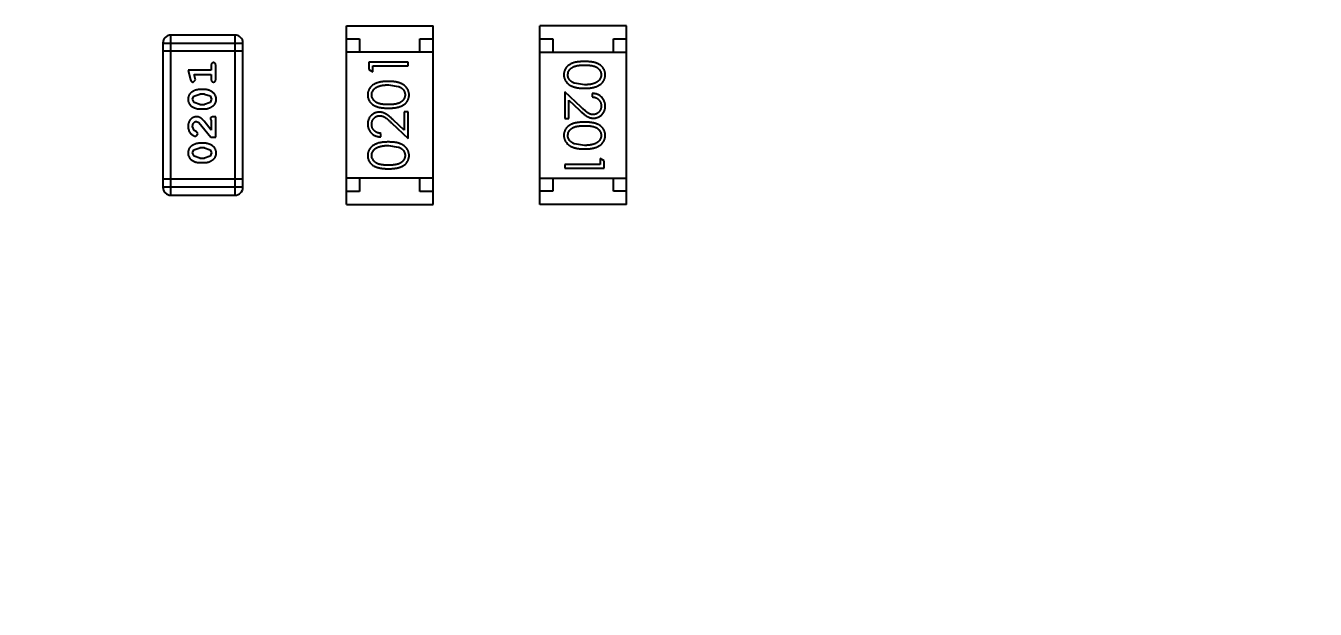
# Model space of a CAD drawing. Header units: millimetres. Extents: x -67 to 102, y -58 to 29.
# Drawn here: x 62.002 to 66.912, y -34.67 to -32.45 of the extents above; entities that cross this region are included whole.
import ezdxf

# ---------------------------------------------------------------- set-up
doc = ezdxf.new("R2010")
doc.units = ezdxf.units.MM
doc.header["$LTSCALE"] = 1.21
doc.header["$MEASUREMENT"] = 0
doc.header["$PDMODE"] = 3
doc.header["$PDSIZE"] = 0.3125
doc.layers.get('0').update_dxf_attribs({"linetype": 'CONTINUOUS'})
doc.layers.get('DEFPOINTS').update_dxf_attribs({"linetype": 'CONTINUOUS'})
doc.layers.add('Dim', color=3, linetype='CONTINUOUS', lineweight=25)
doc.styles.get("Standard").update_dxf_attribs({"font": 'txt', "width": 0.8})
doc.dimstyles.get("Standard").update_dxf_attribs({"dimtxt": 0.15625, "dimasz": 0.1875, "dimexe": 0.125, "dimexo": 0.0625, "dimgap": 0.09, "dimtad": 0, "dimtih": 1, "dimtoh": 1, "dimzin": 4, "dimdsep": 46, "dimtxsty": 'Standard', "dimblk": '_FILLED', "dimblk1": '_FILLED', "dimblk2": '_FILLED', "dimcen": 0.09, "dimazin": 1, "dimtp": 0.01, "dimtm": 0.01, "dimtfac": 1, "dimtofl": 0, "dimtmove": 0, "dimatfit": 3, "dimldrblk": '_FILLED', "dimfxl": 1, "dimtolj": 1, "dimtzin": 4, "dimarcsym": 0})

# ---------------------------------------------------------------- blocks, each defined once
blk = doc.blocks.new('_FILLED')
at = {"color": 0, "linetype": 'ByBlock'}
blk.add_solid([(0, 0), (-1, 0.1667), (-1, -0.1667)], dxfattribs=at)
blk = doc.blocks.new('*D46')
at = {"color": 0, "linetype": 'ByBlock', "lineweight": -2}
for p, q in [((46.8524, -34.0313), (46.8524, -55.0848)), ((77.3324, -34.0313), (77.3324, -55.0848)), ((46.8524, -54.9598), (58.9357, -54.9598)), ((77.3324, -54.9598), (65.2491, -54.9598))]:
    blk.add_line(p, q, dxfattribs=at)
at = {"layer": 'DEFPOINTS', "color": 0, "linetype": 'ByBlock'}
for p in [(46.8524, -33.9688), (77.3324, -33.9688)]:
    blk.add_point(p, dxfattribs=at)
at = {"color": 0, "linetype": 'ByBlock', "lineweight": -2, "xscale": 2, "yscale": 2, "zscale": 2, "rotation": 180}
blk.add_blockref('_FILLED', (46.8524, -54.9598), dxfattribs=at)
at = {"color": 0, "linetype": 'ByBlock', "lineweight": -2, "xscale": 2, "yscale": 2, "zscale": 2}
blk.add_blockref('_FILLED', (77.3324, -54.9598), dxfattribs=at)
at = {"color": 0, "linetype": 'ByBlock', "lineweight": -2, "insert": (62.0924, -54.9598), "char_height": 2, "attachment_point": 5}
blk.add_mtext('\\A1;30.48', dxfattribs=at)

msp = doc.modelspace()

# ---------------------------------------------------------------- linework, layer by layer
at = {"color": 7, "linetype": 'Continuous'}
for p, q in [((63.2235, -32.4499), (63.5535, -32.4499)), ((63.2235, -33.1299), (63.2235, -32.4499)), ((63.5535, -33.1299), (63.5535, -32.4499)), ((64.2899, -32.4497), (63.9599, -32.4497)), ((63.9599, -33.1297), (63.9599, -32.4497)), ((64.2899, -33.1297), (64.2899, -32.4497)), ((62.799, -32.485), (62.5551, -32.485)), ((62.5551, -33.0946), (62.5551, -32.485)), ((62.799, -32.485), (62.799, -33.0946)), ((63.2235, -32.4999), (63.2735, -32.4999)), ((63.2735, -32.4999), (63.2735, -32.5499)), ((63.5035, -32.4999), (63.5535, -32.4999)), ((63.5035, -32.5499), (63.5035, -32.4999)), ((63.9599, -32.4997), (64.0099, -32.4997)), ((64.0099, -32.4997), (64.0099, -32.5497)), ((64.2399, -32.4997), (64.2899, -32.4997)), ((64.2399, -32.5497), (64.2399, -32.4997)), ((62.5247, -32.5154), (62.8295, -32.5154)), ((62.5247, -32.5154), (62.5247, -33.0641)), ((62.8295, -32.5459), (62.5247, -32.5459)), ((62.8295, -33.0641), (62.8295, -32.5154)), ((63.5535, -32.5499), (63.2235, -32.5499)), ((63.9599, -32.5497), (64.2899, -32.5497)), ((62.7085, -32.601), (62.7085, -32.6183)), ((62.7258, -32.6529), (62.7258, -32.601)), ((63.4582, -32.5881), (63.3082, -32.5881)), ((63.3082, -32.5881), (63.3082, -32.6158)), ((63.3236, -32.6016), (63.4582, -32.6016)), ((63.3236, -32.6247), (63.3236, -32.6016)), ((63.4582, -32.6016), (63.4582, -32.5881)), ((62.7085, -32.6183), (62.6204, -32.6183)), ((62.6204, -32.6183), (62.6303, -32.6549)), ((62.6436, -32.6356), (62.7085, -32.6356)), ((62.6477, -32.6506), (62.6436, -32.6356)), ((62.6488, -32.656), (62.6477, -32.6506)), ((62.7085, -32.6356), (62.7085, -32.6529)), ((63.3082, -32.6158), (63.3236, -32.6247)), ((62.6395, -32.6639), (62.6488, -32.656)), ((62.6828, -32.6922), (62.665, -32.6922)), ((63.3832, -32.6747), (63.4209, -32.6803)), ((64.1302, -32.6742), (64.0925, -32.6686)), ((62.6377, -32.7293), (62.643, -32.7171)), ((62.6435, -32.7416), (62.6377, -32.7293)), ((62.643, -32.7171), (62.6653, -32.7095)), ((62.6653, -32.7489), (62.6435, -32.7416)), ((62.6825, -32.7095), (62.6653, -32.7095)), ((62.6653, -32.7489), (62.6825, -32.7489)), ((62.6825, -32.7095), (62.7043, -32.7168)), ((62.7048, -32.7412), (62.6825, -32.7489)), ((62.7043, -32.7168), (62.7101, -32.7291)), ((62.7101, -32.7291), (62.7048, -32.7412)), ((64.1173, -32.7593), (64.0552, -32.7012)), ((64.0552, -32.7012), (64.0552, -32.8031)), ((64.0706, -32.7333), (64.1106, -32.7708)), ((64.0706, -32.8031), (64.0706, -32.7333)), ((64.159, -32.7069), (64.159, -32.7204)), ((62.665, -32.7662), (62.6828, -32.7662)), ((62.7258, -32.7961), (62.718, -32.7961)), ((62.7258, -32.8731), (62.7258, -32.7961)), ((63.4582, -32.7766), (63.4428, -32.7766)), ((63.4428, -32.7766), (63.4428, -32.8464)), ((63.4582, -32.8785), (63.4582, -32.7766)), ((62.6431, -32.8477), (62.6377, -32.8329)), ((62.6523, -32.8134), (62.662, -32.8181)), ((62.662, -32.8181), (62.707, -32.8731)), ((62.7085, -32.8464), (62.6815, -32.8128)), ((62.7054, -32.8047), (62.7085, -32.8102)), ((62.7085, -32.8102), (62.7085, -32.8464)), ((63.3961, -32.8203), (63.4582, -32.8785)), ((63.4428, -32.8464), (63.4028, -32.8088)), ((64.0552, -32.8031), (64.0706, -32.8031)), ((62.6516, -32.8527), (62.6431, -32.8477)), ((62.6498, -32.87), (62.6582, -32.8612)), ((62.6582, -32.8612), (62.6516, -32.8527)), ((62.707, -32.8731), (62.7258, -32.8731)), ((63.3544, -32.8727), (63.3544, -32.8593)), ((62.6377, -32.9338), (62.643, -32.9216)), ((62.6435, -32.9461), (62.6377, -32.9338)), ((62.643, -32.9216), (62.6653, -32.914)), ((62.6828, -32.8967), (62.665, -32.8967)), ((62.6825, -32.914), (62.6653, -32.914)), ((62.6825, -32.914), (62.7043, -32.9213)), ((62.7048, -32.9457), (62.6825, -32.9534)), ((62.7043, -32.9213), (62.7101, -32.9336)), ((62.7101, -32.9336), (62.7048, -32.9457)), ((63.3832, -32.9054), (63.4209, -32.9111)), ((64.1302, -32.905), (64.0925, -32.8993)), ((62.6653, -32.9534), (62.6435, -32.9461)), ((62.665, -32.9707), (62.6828, -32.9707)), ((62.6653, -32.9534), (62.6825, -32.9534)), ((64.1898, -32.9781), (64.0552, -32.9781)), ((64.0552, -32.9781), (64.0552, -32.9915)), ((64.0552, -32.9915), (64.2052, -32.9915)), ((64.2052, -32.9638), (64.1898, -32.955)), ((64.1898, -32.955), (64.1898, -32.9781)), ((64.2052, -32.9915), (64.2052, -32.9638)), ((62.8295, -33.0336), (62.5247, -33.0336)), ((63.5535, -33.0299), (63.2235, -33.0299)), ((63.2735, -33.0299), (63.2735, -33.0799)), ((63.5035, -33.0799), (63.5035, -33.0299)), ((63.9599, -33.0297), (64.2899, -33.0297)), ((64.0099, -33.0297), (64.0099, -33.0797)), ((64.2399, -33.0797), (64.2399, -33.0297)), ((62.8295, -33.0641), (62.5247, -33.0641)), ((63.2735, -33.0799), (63.2235, -33.0799)), ((63.5535, -33.0799), (63.5035, -33.0799)), ((64.0099, -33.0797), (63.9599, -33.0797)), ((64.2899, -33.0797), (64.2399, -33.0797)), ((62.5551, -33.0946), (62.799, -33.0946)), ((63.2235, -33.1299), (63.5535, -33.1299)), ((64.2899, -33.1297), (63.9599, -33.1297))]:
    msp.add_line(p, q, dxfattribs=at)
for centre, start, end in [((62.5551, -32.5154), 90, 180), ((62.799, -32.5154), 0, 90), ((62.5551, -33.0641), 180, 270), ((62.799, -33.0641), 270, 0)]:
    msp.add_arc(centre, 0.0305, start, end, dxfattribs=at)
for points, knots in [([(62.7172, -32.59), (62.7166, -32.59), (62.7154, -32.5901), (62.7137, -32.5906), (62.7122, -32.5914), (62.7109, -32.5926), (62.7098, -32.5941), (62.7091, -32.5961), (62.7086, -32.5984), (62.7086, -32.6001), (62.7085, -32.601)], [0, 0, 0, 0, 0.11517, 0.223509, 0.328254, 0.438012, 0.553651, 0.682263, 0.830856, 1, 1, 1, 1]), ([(62.7258, -32.601), (62.7258, -32.6001), (62.7258, -32.5984), (62.7253, -32.5961), (62.7246, -32.5941), (62.7235, -32.5926), (62.7222, -32.5914), (62.7207, -32.5906), (62.719, -32.5901), (62.7178, -32.59), (62.7172, -32.59)], [0, 0, 0, 0, 0.169012, 0.317488, 0.445429, 0.560977, 0.67065, 0.776666, 0.88492, 1, 1, 1, 1]), ([(64.1301, -32.5858), (64.1278, -32.5858), (64.1231, -32.5858), (64.1163, -32.5861), (64.11, -32.5866), (64.104, -32.5873), (64.0985, -32.5882), (64.0934, -32.5893), (64.0886, -32.5906), (64.0843, -32.5921), (64.0803, -32.5938), (64.0766, -32.5957), (64.0731, -32.5977), (64.0699, -32.5999), (64.0669, -32.6022), (64.0642, -32.6047), (64.0618, -32.6073), (64.0596, -32.6101), (64.0577, -32.613), (64.056, -32.616), (64.0545, -32.6191), (64.0534, -32.6223), (64.0525, -32.6256), (64.0518, -32.629), (64.0514, -32.6324), (64.0514, -32.6347), (64.0513, -32.6359)], [0, 0, 0, 0, 0.068113, 0.132564, 0.193427, 0.250218, 0.303569, 0.353576, 0.400235, 0.443586, 0.484619, 0.524292, 0.56238, 0.599049, 0.63494, 0.669782, 0.704009, 0.737842, 0.771098, 0.803896, 0.836415, 0.868639, 0.900715, 0.933378, 0.966213, 1, 1, 1, 1]), ([(64.0667, -32.6364), (64.0668, -32.6347), (64.067, -32.6314), (64.0683, -32.6265), (64.0704, -32.6218), (64.0727, -32.618), (64.075, -32.6152), (64.077, -32.6131), (64.0791, -32.6112), (64.0814, -32.6095), (64.0839, -32.6078), (64.0866, -32.6064), (64.0895, -32.605), (64.0927, -32.6038), (64.0961, -32.6027), (64.0998, -32.6018), (64.104, -32.601), (64.1085, -32.6003), (64.1134, -32.5999), (64.1187, -32.5995), (64.1243, -32.5993), (64.1282, -32.5992), (64.1302, -32.5992)], [0, 0, 0, 0, 0.060034, 0.120278, 0.182348, 0.247919, 0.281641, 0.315701, 0.350322, 0.385703, 0.421819, 0.459196, 0.497866, 0.538301, 0.58121, 0.628183, 0.679403, 0.734699, 0.794074, 0.858416, 0.927049, 1, 1, 1, 1]), ([(64.209, -32.6359), (64.209, -32.6347), (64.209, -32.6324), (64.2086, -32.629), (64.2079, -32.6256), (64.207, -32.6223), (64.2058, -32.6191), (64.2044, -32.616), (64.2026, -32.6129), (64.2007, -32.61), (64.1985, -32.6072), (64.196, -32.6045), (64.1933, -32.602), (64.1903, -32.5997), (64.1871, -32.5976), (64.1837, -32.5955), (64.18, -32.5937), (64.176, -32.592), (64.1717, -32.5906), (64.167, -32.5893), (64.1619, -32.5882), (64.1564, -32.5873), (64.1504, -32.5866), (64.144, -32.5861), (64.1372, -32.5858), (64.1325, -32.5858), (64.1301, -32.5858)], [0, 0, 0, 0, 0.033742, 0.066533, 0.099153, 0.13154, 0.164087, 0.196563, 0.229707, 0.263315, 0.297504, 0.331686, 0.366482, 0.4021, 0.438958, 0.476748, 0.515985, 0.556589, 0.599519, 0.645765, 0.695487, 0.748721, 0.805687, 0.866754, 0.931405, 1, 1, 1, 1]), ([(64.1302, -32.5992), (64.1322, -32.5992), (64.1361, -32.5993), (64.1418, -32.5995), (64.1471, -32.5999), (64.152, -32.6004), (64.1565, -32.601), (64.1606, -32.6018), (64.1644, -32.6027), (64.1678, -32.6038), (64.1709, -32.6051), (64.1738, -32.6064), (64.1765, -32.6079), (64.179, -32.6095), (64.1814, -32.6113), (64.1835, -32.6132), (64.1854, -32.6152), (64.1877, -32.6181), (64.19, -32.6218), (64.1922, -32.6265), (64.1934, -32.6314), (64.1936, -32.6347), (64.1937, -32.6364)], [0, 0, 0, 0, 0.073302, 0.142286, 0.206253, 0.266017, 0.321612, 0.372532, 0.419497, 0.462398, 0.502825, 0.541489, 0.579034, 0.615143, 0.650298, 0.684912, 0.718701, 0.752189, 0.817245, 0.879117, 0.939613, 1, 1, 1, 1]), ([(64.0513, -32.6359), (64.0514, -32.6371), (64.0514, -32.6395), (64.0519, -32.643), (64.0525, -32.6464), (64.0534, -32.6498), (64.0547, -32.653), (64.0561, -32.6563), (64.0578, -32.6593), (64.0598, -32.6624), (64.0621, -32.6652), (64.0646, -32.668), (64.0674, -32.6706), (64.0704, -32.673), (64.0737, -32.6752), (64.0773, -32.6773), (64.0811, -32.6792), (64.0852, -32.681), (64.0896, -32.6826), (64.0943, -32.6839), (64.0994, -32.6851), (64.1048, -32.6861), (64.1107, -32.6868), (64.1168, -32.6873), (64.1234, -32.6876), (64.1278, -32.6877), (64.1301, -32.6877)], [0, 0, 0, 0, 0.033824, 0.067298, 0.10028, 0.133019, 0.165736, 0.198792, 0.232372, 0.266409, 0.301016, 0.336196, 0.371972, 0.408574, 0.446394, 0.485225, 0.525372, 0.567224, 0.611081, 0.65775, 0.70702, 0.759235, 0.814484, 0.873227, 0.934937, 1, 1, 1, 1]), ([(64.0925, -32.6686), (64.0914, -32.6682), (64.0894, -32.6674), (64.0865, -32.6661), (64.0837, -32.6646), (64.0812, -32.663), (64.0789, -32.6613), (64.0768, -32.6594), (64.0748, -32.6574), (64.0726, -32.6546), (64.0703, -32.6509), (64.0683, -32.6462), (64.0669, -32.6414), (64.0668, -32.638), (64.0667, -32.6364)], [0, 0, 0, 0, 0.075949, 0.148549, 0.218996, 0.286119, 0.351826, 0.416074, 0.478265, 0.540325, 0.660405, 0.774606, 0.887187, 1, 1, 1, 1]), ([(64.1301, -32.6877), (64.1324, -32.6877), (64.1369, -32.6876), (64.1435, -32.6873), (64.1497, -32.6868), (64.1555, -32.686), (64.161, -32.6851), (64.1661, -32.6839), (64.1709, -32.6825), (64.1753, -32.6809), (64.1794, -32.6791), (64.1832, -32.6772), (64.1868, -32.6751), (64.1901, -32.6728), (64.1931, -32.6704), (64.1959, -32.6679), (64.1984, -32.6651), (64.2007, -32.6623), (64.2027, -32.6593), (64.2044, -32.6562), (64.2058, -32.653), (64.207, -32.6498), (64.2079, -32.6464), (64.2086, -32.643), (64.209, -32.6395), (64.209, -32.6371), (64.209, -32.6359)], [0, 0, 0, 0, 0.065278, 0.127205, 0.186168, 0.241675, 0.294115, 0.343609, 0.390387, 0.434463, 0.476646, 0.517002, 0.555936, 0.593716, 0.630057, 0.665601, 0.700745, 0.734917, 0.768681, 0.802087, 0.834849, 0.867433, 0.900138, 0.932806, 0.966212, 1, 1, 1, 1]), ([(64.1937, -32.6364), (64.1936, -32.638), (64.1934, -32.6413), (64.1922, -32.6462), (64.19, -32.6508), (64.1877, -32.6546), (64.1854, -32.6574), (64.1834, -32.6595), (64.1812, -32.6614), (64.1787, -32.6632), (64.176, -32.6649), (64.173, -32.6665), (64.1698, -32.6679), (64.1664, -32.6692), (64.1627, -32.6704), (64.1588, -32.6715), (64.1547, -32.6723), (64.1503, -32.673), (64.1456, -32.6735), (64.1407, -32.674), (64.1355, -32.6742), (64.132, -32.6742), (64.1302, -32.6742)], [0, 0, 0, 0, 0.059689, 0.119507, 0.181075, 0.246162, 0.279894, 0.314468, 0.350403, 0.387474, 0.426147, 0.466624, 0.508745, 0.553328, 0.600058, 0.649177, 0.700552, 0.754894, 0.811825, 0.871514, 0.934319, 1, 1, 1, 1]), ([(62.665, -32.6922), (62.664, -32.6923), (62.6618, -32.6923), (62.6586, -32.6926), (62.6555, -32.6931), (62.6524, -32.6938), (62.6494, -32.6947), (62.6463, -32.6958), (62.6434, -32.6971), (62.6405, -32.6986), (62.6378, -32.7002), (62.6352, -32.7018), (62.6329, -32.7035), (62.6308, -32.7052), (62.6289, -32.7069), (62.6273, -32.7086), (62.6259, -32.7103), (62.6243, -32.7127), (62.6227, -32.7159), (62.6214, -32.72), (62.6206, -32.7246), (62.6205, -32.7277), (62.6204, -32.7294)], [0, 0, 0, 0, 0.049855, 0.099516, 0.148482, 0.19758, 0.246804, 0.296268, 0.346517, 0.397047, 0.446826, 0.49336, 0.537801, 0.579207, 0.617974, 0.654833, 0.689171, 0.722088, 0.786392, 0.853518, 0.924186, 1, 1, 1, 1]), ([(62.6303, -32.6549), (62.6306, -32.6557), (62.631, -32.6573), (62.6319, -32.6594), (62.6328, -32.661), (62.6338, -32.6622), (62.635, -32.663), (62.6363, -32.6635), (62.6379, -32.6639), (62.6389, -32.6639), (62.6395, -32.6639)], [0, 0, 0, 0, 0.187321, 0.344927, 0.475328, 0.579604, 0.674244, 0.773631, 0.882025, 1, 1, 1, 1]), ([(62.7274, -32.7291), (62.7274, -32.7277), (62.7273, -32.7249), (62.7266, -32.7208), (62.7255, -32.7169), (62.7239, -32.7134), (62.7218, -32.71), (62.7193, -32.707), (62.7164, -32.7042), (62.713, -32.7017), (62.7094, -32.6995), (62.7057, -32.6976), (62.702, -32.6959), (62.6982, -32.6946), (62.6944, -32.6935), (62.6906, -32.6928), (62.6867, -32.6923), (62.6841, -32.6923), (62.6828, -32.6922)], [0, 0, 0, 0, 0.067217, 0.131051, 0.19272, 0.252824, 0.312745, 0.373449, 0.436041, 0.501494, 0.567761, 0.632087, 0.695096, 0.757109, 0.817993, 0.878657, 0.939311, 1, 1, 1, 1]), ([(62.7085, -32.6529), (62.7086, -32.6538), (62.7086, -32.6555), (62.7091, -32.6578), (62.7098, -32.6598), (62.7109, -32.6613), (62.7122, -32.6625), (62.7137, -32.6633), (62.7154, -32.6638), (62.7166, -32.6639), (62.7172, -32.6639)], [0, 0, 0, 0, 0.169102, 0.317658, 0.446239, 0.563118, 0.671828, 0.776546, 0.884858, 1, 1, 1, 1]), ([(62.7172, -32.6639), (62.7178, -32.6639), (62.719, -32.6638), (62.7207, -32.6633), (62.7222, -32.6625), (62.7235, -32.6613), (62.7246, -32.6598), (62.7253, -32.6578), (62.7258, -32.6555), (62.7258, -32.6538), (62.7258, -32.6529)], [0, 0, 0, 0, 0.115051, 0.223278, 0.329269, 0.437893, 0.554681, 0.682591, 0.83103, 1, 1, 1, 1]), ([(63.3833, -32.6612), (63.381, -32.6612), (63.3765, -32.6613), (63.3699, -32.6616), (63.3637, -32.6621), (63.3579, -32.6628), (63.3524, -32.6638), (63.3473, -32.665), (63.3425, -32.6664), (63.3381, -32.668), (63.334, -32.6698), (63.3302, -32.6717), (63.3266, -32.6738), (63.3233, -32.676), (63.3203, -32.6785), (63.3175, -32.681), (63.315, -32.6838), (63.3128, -32.6866), (63.3108, -32.6896), (63.3091, -32.6927), (63.3076, -32.6959), (63.3064, -32.6991), (63.3055, -32.7025), (63.3048, -32.7059), (63.3044, -32.7094), (63.3044, -32.7118), (63.3044, -32.713)], [0, 0, 0, 0, 0.065278, 0.127205, 0.186168, 0.241675, 0.294115, 0.343609, 0.390387, 0.434463, 0.476646, 0.517002, 0.555936, 0.593716, 0.630057, 0.665601, 0.700745, 0.734917, 0.768681, 0.802087, 0.834849, 0.867433, 0.900138, 0.932806, 0.966212, 1, 1, 1, 1]), ([(63.3198, -32.7125), (63.3198, -32.7109), (63.32, -32.7076), (63.3212, -32.7027), (63.3234, -32.6981), (63.3257, -32.6943), (63.328, -32.6915), (63.33, -32.6894), (63.3322, -32.6875), (63.3347, -32.6857), (63.3374, -32.684), (63.3404, -32.6824), (63.3436, -32.681), (63.347, -32.6796), (63.3507, -32.6785), (63.3546, -32.6774), (63.3587, -32.6766), (63.3631, -32.6759), (63.3678, -32.6754), (63.3727, -32.6749), (63.3779, -32.6747), (63.3814, -32.6747), (63.3832, -32.6747)], [0, 0, 0, 0, 0.059689, 0.119507, 0.181075, 0.246162, 0.279894, 0.314468, 0.350403, 0.387474, 0.426147, 0.466624, 0.508745, 0.553328, 0.600058, 0.649177, 0.700552, 0.754894, 0.811825, 0.871514, 0.934319, 1, 1, 1, 1]), ([(63.4621, -32.713), (63.462, -32.7118), (63.462, -32.7094), (63.4616, -32.7059), (63.4609, -32.7024), (63.46, -32.6991), (63.4588, -32.6958), (63.4573, -32.6926), (63.4556, -32.6896), (63.4536, -32.6865), (63.4513, -32.6836), (63.4488, -32.6809), (63.446, -32.6783), (63.443, -32.6759), (63.4397, -32.6737), (63.4361, -32.6716), (63.4323, -32.6697), (63.4282, -32.6679), (63.4239, -32.6663), (63.4191, -32.6649), (63.414, -32.6638), (63.4086, -32.6628), (63.4027, -32.6621), (63.3966, -32.6616), (63.39, -32.6613), (63.3856, -32.6612), (63.3833, -32.6612)], [0, 0, 0, 0, 0.033824, 0.067298, 0.10028, 0.133019, 0.165736, 0.198792, 0.232372, 0.266409, 0.301016, 0.336196, 0.371972, 0.408574, 0.446394, 0.485225, 0.525372, 0.567224, 0.611081, 0.65775, 0.70702, 0.759235, 0.814484, 0.873227, 0.934937, 1, 1, 1, 1]), ([(63.4209, -32.6803), (63.422, -32.6807), (63.424, -32.6815), (63.4269, -32.6828), (63.4297, -32.6843), (63.4322, -32.6859), (63.4345, -32.6876), (63.4366, -32.6895), (63.4386, -32.6915), (63.4408, -32.6943), (63.4432, -32.698), (63.4451, -32.7027), (63.4465, -32.7075), (63.4466, -32.7109), (63.4467, -32.7125)], [0, 0, 0, 0, 0.075949, 0.148549, 0.218996, 0.286119, 0.351826, 0.416074, 0.478265, 0.540325, 0.660405, 0.774606, 0.887187, 1, 1, 1, 1]), ([(62.6204, -32.7294), (62.6205, -32.7308), (62.6205, -32.7336), (62.6213, -32.7377), (62.6224, -32.7415), (62.624, -32.7451), (62.626, -32.7484), (62.6285, -32.7515), (62.6315, -32.7543), (62.6349, -32.7567), (62.6385, -32.7589), (62.6422, -32.7608), (62.6459, -32.7625), (62.6496, -32.7638), (62.6534, -32.7649), (62.6573, -32.7656), (62.6611, -32.7661), (62.6637, -32.7661), (62.665, -32.7662)], [0, 0, 0, 0, 0.06692, 0.130834, 0.19258, 0.252759, 0.312631, 0.373411, 0.436359, 0.501894, 0.568244, 0.632472, 0.69556, 0.757163, 0.818592, 0.878885, 0.939235, 1, 1, 1, 1]), ([(62.6828, -32.7662), (62.6839, -32.7662), (62.686, -32.7661), (62.6892, -32.7658), (62.6923, -32.7653), (62.6954, -32.7646), (62.6984, -32.7638), (62.7014, -32.7626), (62.7044, -32.7614), (62.7073, -32.7599), (62.71, -32.7583), (62.7126, -32.7567), (62.7149, -32.755), (62.717, -32.7534), (62.7188, -32.7517), (62.7205, -32.75), (62.7219, -32.7483), (62.7235, -32.7459), (62.7251, -32.7427), (62.7264, -32.7385), (62.7273, -32.734), (62.7274, -32.7308), (62.7274, -32.7291)], [0, 0, 0, 0, 0.049886, 0.09882, 0.148132, 0.19689, 0.246038, 0.295176, 0.345305, 0.395692, 0.445312, 0.491875, 0.535813, 0.577009, 0.616081, 0.652689, 0.687585, 0.720206, 0.785062, 0.85223, 0.923759, 1, 1, 1, 1]), ([(63.3044, -32.713), (63.3044, -32.7141), (63.3044, -32.7165), (63.3048, -32.7199), (63.3055, -32.7233), (63.3064, -32.7266), (63.3076, -32.7298), (63.3091, -32.7329), (63.3108, -32.736), (63.3127, -32.7389), (63.3149, -32.7417), (63.3174, -32.7444), (63.3201, -32.7468), (63.3231, -32.7492), (63.3263, -32.7513), (63.3297, -32.7534), (63.3334, -32.7552), (63.3374, -32.7568), (63.3417, -32.7583), (63.3464, -32.7596), (63.3515, -32.7607), (63.357, -32.7616), (63.363, -32.7623), (63.3694, -32.7628), (63.3762, -32.7631), (63.3809, -32.7631), (63.3833, -32.7631)], [0, 0, 0, 0, 0.033742, 0.066533, 0.099153, 0.13154, 0.164087, 0.196563, 0.229707, 0.263315, 0.297504, 0.331686, 0.366482, 0.4021, 0.438958, 0.476748, 0.515985, 0.556589, 0.599519, 0.645765, 0.695487, 0.748721, 0.805687, 0.866754, 0.931405, 1, 1, 1, 1]), ([(63.3832, -32.7497), (63.3812, -32.7496), (63.3773, -32.7496), (63.3716, -32.7494), (63.3663, -32.749), (63.3614, -32.7485), (63.3569, -32.7479), (63.3528, -32.7471), (63.349, -32.7462), (63.3456, -32.7451), (63.3425, -32.7438), (63.3396, -32.7425), (63.3369, -32.741), (63.3344, -32.7394), (63.3321, -32.7376), (63.3299, -32.7357), (63.328, -32.7337), (63.3257, -32.7308), (63.3234, -32.7271), (63.3212, -32.7224), (63.32, -32.7175), (63.3198, -32.7142), (63.3198, -32.7125)], [0, 0, 0, 0, 0.073302, 0.142286, 0.206253, 0.266017, 0.321612, 0.372532, 0.419497, 0.462398, 0.502825, 0.541489, 0.579034, 0.615143, 0.650298, 0.684912, 0.718701, 0.752189, 0.817245, 0.879117, 0.939613, 1, 1, 1, 1]), ([(63.4467, -32.7125), (63.4466, -32.7142), (63.4464, -32.7175), (63.4451, -32.7223), (63.4431, -32.7271), (63.4407, -32.7308), (63.4384, -32.7337), (63.4364, -32.7358), (63.4343, -32.7376), (63.432, -32.7394), (63.4295, -32.7411), (63.4268, -32.7425), (63.4239, -32.7439), (63.4208, -32.7451), (63.4173, -32.7462), (63.4136, -32.7471), (63.4094, -32.7479), (63.4049, -32.7486), (63.4, -32.749), (63.3948, -32.7494), (63.3891, -32.7496), (63.3852, -32.7496), (63.3832, -32.7497)], [0, 0, 0, 0, 0.060034, 0.120278, 0.182348, 0.247919, 0.281641, 0.315701, 0.350322, 0.385703, 0.421819, 0.459196, 0.497866, 0.538301, 0.58121, 0.628183, 0.679403, 0.734699, 0.794074, 0.858416, 0.927049, 1, 1, 1, 1]), ([(63.3833, -32.7631), (63.3857, -32.7631), (63.3903, -32.7631), (63.3971, -32.7628), (63.4034, -32.7623), (63.4094, -32.7615), (63.4149, -32.7606), (63.42, -32.7596), (63.4248, -32.7583), (63.4291, -32.7568), (63.4331, -32.7551), (63.4368, -32.7532), (63.4403, -32.7512), (63.4435, -32.749), (63.4465, -32.7467), (63.4492, -32.7442), (63.4516, -32.7416), (63.4538, -32.7388), (63.4557, -32.7359), (63.4574, -32.7329), (63.4589, -32.7298), (63.46, -32.7266), (63.4609, -32.7233), (63.4616, -32.7199), (63.462, -32.7165), (63.462, -32.7141), (63.4621, -32.713)], [0, 0, 0, 0, 0.068113, 0.132564, 0.193427, 0.250218, 0.303569, 0.353576, 0.400235, 0.443586, 0.484619, 0.524292, 0.56238, 0.599049, 0.63494, 0.669782, 0.704009, 0.737842, 0.771098, 0.803896, 0.836415, 0.868639, 0.900715, 0.933378, 0.966213, 1, 1, 1, 1]), ([(64.209, -32.7558), (64.209, -32.7542), (64.2089, -32.7509), (64.2083, -32.746), (64.2071, -32.7414), (64.2056, -32.737), (64.2036, -32.7328), (64.2012, -32.7288), (64.1983, -32.7249), (64.195, -32.7214), (64.1914, -32.7181), (64.1875, -32.7152), (64.1834, -32.7128), (64.179, -32.7108), (64.1743, -32.7092), (64.1694, -32.708), (64.1643, -32.7072), (64.1608, -32.707), (64.159, -32.7069)], [0, 0, 0, 0, 0.06445, 0.126725, 0.187421, 0.247417, 0.306749, 0.366595, 0.427749, 0.490235, 0.553031, 0.614805, 0.676505, 0.738096, 0.801021, 0.864897, 0.931209, 1, 1, 1, 1]), ([(64.159, -32.7204), (64.1604, -32.7205), (64.163, -32.7208), (64.1668, -32.7215), (64.1703, -32.7225), (64.1736, -32.7237), (64.1767, -32.7252), (64.1796, -32.7269), (64.1822, -32.7289), (64.1846, -32.7312), (64.1867, -32.7337), (64.1886, -32.7363), (64.1902, -32.7391), (64.1914, -32.742), (64.1924, -32.7451), (64.1931, -32.7483), (64.1936, -32.7517), (64.1936, -32.754), (64.1937, -32.7552)], [0, 0, 0, 0, 0.073648, 0.143686, 0.210962, 0.275557, 0.338064, 0.399311, 0.4594, 0.51934, 0.579024, 0.637809, 0.695959, 0.754122, 0.813113, 0.873453, 0.935561, 1, 1, 1, 1]), ([(62.6532, -32.7961), (62.6521, -32.7961), (62.6499, -32.7962), (62.6466, -32.7966), (62.6435, -32.7975), (62.6406, -32.7986), (62.6377, -32.8001), (62.635, -32.8018), (62.6324, -32.8039), (62.63, -32.8063), (62.6277, -32.809), (62.6258, -32.8118), (62.6241, -32.8149), (62.6227, -32.8181), (62.6217, -32.8215), (62.621, -32.8251), (62.6205, -32.8288), (62.6205, -32.8314), (62.6204, -32.8327)], [0, 0, 0, 0, 0.060981, 0.120256, 0.178148, 0.236115, 0.293993, 0.352864, 0.413358, 0.476056, 0.539296, 0.602396, 0.665116, 0.728325, 0.792919, 0.859317, 0.928302, 1, 1, 1, 1]), ([(62.6815, -32.8128), (62.6807, -32.8119), (62.6792, -32.8103), (62.677, -32.8079), (62.6749, -32.8058), (62.6729, -32.8039), (62.671, -32.8023), (62.6693, -32.8009), (62.6676, -32.7998), (62.6656, -32.7987), (62.663, -32.7976), (62.6599, -32.7967), (62.6566, -32.7962), (62.6543, -32.7961), (62.6532, -32.7961)], [0, 0, 0, 0, 0.103002, 0.197728, 0.285279, 0.365235, 0.437224, 0.502446, 0.560545, 0.611446, 0.707576, 0.80349, 0.900532, 1, 1, 1, 1]), ([(62.718, -32.7961), (62.7169, -32.7961), (62.7149, -32.7961), (62.7122, -32.7966), (62.71, -32.7972), (62.7082, -32.7983), (62.7069, -32.7996), (62.706, -32.8011), (62.7055, -32.8029), (62.7054, -32.8041), (62.7054, -32.8047)], [0, 0, 0, 0, 0.1844, 0.34094, 0.473574, 0.586824, 0.690029, 0.789175, 0.890445, 1, 1, 1, 1]), ([(63.349, -32.7785), (63.3475, -32.7785), (63.3446, -32.7786), (63.3402, -32.7792), (63.3361, -32.7802), (63.3321, -32.7815), (63.3282, -32.7834), (63.3245, -32.7855), (63.321, -32.7881), (63.3176, -32.791), (63.3145, -32.7942), (63.3118, -32.7977), (63.3095, -32.8015), (63.3076, -32.8055), (63.3061, -32.8097), (63.3051, -32.8142), (63.3045, -32.8189), (63.3044, -32.8222), (63.3044, -32.8238)], [0, 0, 0, 0, 0.06271, 0.123347, 0.183401, 0.242828, 0.302097, 0.36242, 0.423725, 0.487032, 0.550491, 0.612709, 0.674265, 0.73617, 0.799211, 0.863483, 0.930525, 1, 1, 1, 1]), ([(63.3198, -32.8245), (63.3198, -32.8234), (63.3198, -32.8212), (63.3203, -32.8179), (63.321, -32.8148), (63.322, -32.8119), (63.3232, -32.809), (63.3248, -32.8063), (63.3266, -32.8038), (63.3287, -32.8014), (63.331, -32.7992), (63.3334, -32.7973), (63.3359, -32.7956), (63.3386, -32.7943), (63.3413, -32.7932), (63.3442, -32.7925), (63.3471, -32.792), (63.3491, -32.792), (63.3502, -32.792)], [0, 0, 0, 0, 0.068027, 0.133505, 0.19695, 0.26027, 0.322741, 0.384982, 0.448465, 0.513424, 0.578224, 0.640011, 0.700094, 0.760067, 0.819012, 0.877878, 0.938035, 1, 1, 1, 1]), ([(63.4028, -32.8088), (63.4012, -32.8074), (63.3983, -32.8046), (63.3939, -32.8007), (63.3898, -32.7971), (63.3859, -32.7939), (63.3823, -32.7911), (63.3789, -32.7886), (63.3757, -32.7865), (63.3719, -32.7842), (63.3672, -32.7819), (63.3613, -32.7799), (63.3552, -32.7787), (63.351, -32.7786), (63.349, -32.7785)], [0, 0, 0, 0, 0.09953, 0.192079, 0.277712, 0.357454, 0.429648, 0.495771, 0.555538, 0.608657, 0.707578, 0.804328, 0.901298, 1, 1, 1, 1]), ([(63.3502, -32.792), (63.3518, -32.792), (63.355, -32.7921), (63.3598, -32.7932), (63.3645, -32.7949), (63.3683, -32.7969), (63.3714, -32.7989), (63.3741, -32.8008), (63.377, -32.8031), (63.3803, -32.8058), (63.3838, -32.8089), (63.3877, -32.8123), (63.3918, -32.8162), (63.3947, -32.8189), (63.3961, -32.8203)], [0, 0, 0, 0, 0.088014, 0.174976, 0.2638, 0.355443, 0.406413, 0.465519, 0.533076, 0.609353, 0.693899, 0.787171, 0.889197, 1, 1, 1, 1]), ([(64.1106, -32.7708), (64.1122, -32.7722), (64.1151, -32.775), (64.1195, -32.779), (64.1236, -32.7825), (64.1275, -32.7857), (64.1311, -32.7886), (64.1345, -32.791), (64.1377, -32.7931), (64.1415, -32.7955), (64.1462, -32.7978), (64.1521, -32.7997), (64.1582, -32.8009), (64.1624, -32.8011), (64.1645, -32.8012)], [0, 0, 0, 0, 0.09953, 0.192079, 0.277712, 0.357454, 0.429648, 0.495771, 0.555538, 0.608657, 0.707578, 0.804328, 0.901298, 1, 1, 1, 1]), ([(64.1632, -32.7877), (64.1616, -32.7876), (64.1584, -32.7875), (64.1536, -32.7865), (64.1489, -32.7848), (64.1451, -32.7828), (64.142, -32.7807), (64.1393, -32.7789), (64.1364, -32.7765), (64.1331, -32.7739), (64.1296, -32.7708), (64.1257, -32.7673), (64.1216, -32.7635), (64.1188, -32.7607), (64.1173, -32.7593)], [0, 0, 0, 0, 0.088014, 0.174976, 0.2638, 0.355443, 0.406413, 0.465519, 0.533076, 0.609353, 0.693899, 0.787171, 0.889197, 1, 1, 1, 1]), ([(64.1937, -32.7552), (64.1936, -32.7563), (64.1936, -32.7585), (64.1931, -32.7617), (64.1924, -32.7648), (64.1915, -32.7678), (64.1902, -32.7706), (64.1886, -32.7733), (64.1868, -32.7759), (64.1847, -32.7783), (64.1824, -32.7805), (64.18, -32.7824), (64.1775, -32.784), (64.1749, -32.7854), (64.1721, -32.7864), (64.1692, -32.7871), (64.1663, -32.7876), (64.1643, -32.7877), (64.1632, -32.7877)], [0, 0, 0, 0, 0.068027, 0.133505, 0.19695, 0.26027, 0.322741, 0.384982, 0.448465, 0.513424, 0.578224, 0.640011, 0.700094, 0.760067, 0.819012, 0.877878, 0.938035, 1, 1, 1, 1]), ([(64.1645, -32.8012), (64.1659, -32.8011), (64.1689, -32.801), (64.1732, -32.8005), (64.1773, -32.7994), (64.1813, -32.7981), (64.1852, -32.7963), (64.1889, -32.7941), (64.1925, -32.7916), (64.1958, -32.7887), (64.1989, -32.7855), (64.2016, -32.7819), (64.2039, -32.7782), (64.2058, -32.7742), (64.2073, -32.7699), (64.2083, -32.7654), (64.2089, -32.7607), (64.209, -32.7575), (64.209, -32.7558)], [0, 0, 0, 0, 0.06271, 0.123347, 0.183401, 0.242828, 0.302097, 0.36242, 0.423725, 0.487032, 0.550491, 0.612709, 0.674265, 0.73617, 0.799211, 0.863483, 0.930525, 1, 1, 1, 1]), ([(62.6204, -32.8327), (62.6205, -32.8344), (62.6206, -32.8378), (62.6215, -32.8427), (62.6229, -32.8475), (62.6249, -32.852), (62.6273, -32.8561), (62.6302, -32.8598), (62.6334, -32.8629), (62.637, -32.8654), (62.6406, -32.8674), (62.6439, -32.8689), (62.6469, -32.8698), (62.6489, -32.8699), (62.6498, -32.87)], [0, 0, 0, 0, 0.098286, 0.193983, 0.289056, 0.384352, 0.477435, 0.566197, 0.652355, 0.737986, 0.818188, 0.887401, 0.94802, 1, 1, 1, 1]), ([(62.6377, -32.8329), (62.6378, -32.8315), (62.6379, -32.8288), (62.6387, -32.8249), (62.6401, -32.8216), (62.642, -32.8187), (62.6443, -32.8164), (62.6468, -32.8146), (62.6495, -32.8136), (62.6513, -32.8134), (62.6523, -32.8134)], [0, 0, 0, 0, 0.156344, 0.299348, 0.4327, 0.561, 0.682299, 0.791883, 0.89611, 1, 1, 1, 1]), ([(63.3044, -32.8238), (63.3044, -32.8255), (63.3045, -32.8288), (63.3052, -32.8336), (63.3063, -32.8382), (63.3078, -32.8427), (63.3098, -32.8469), (63.3122, -32.8509), (63.3151, -32.8547), (63.3184, -32.8583), (63.322, -32.8615), (63.3259, -32.8644), (63.33, -32.8668), (63.3344, -32.8689), (63.3391, -32.8705), (63.344, -32.8717), (63.3491, -32.8725), (63.3526, -32.8726), (63.3544, -32.8727)], [0, 0, 0, 0, 0.06445, 0.126725, 0.187421, 0.247417, 0.306749, 0.366595, 0.427749, 0.490235, 0.553031, 0.614805, 0.676505, 0.738096, 0.801021, 0.864897, 0.931209, 1, 1, 1, 1]), ([(63.3544, -32.8593), (63.353, -32.8591), (63.3504, -32.8589), (63.3467, -32.8581), (63.3431, -32.8572), (63.3398, -32.856), (63.3367, -32.8545), (63.3338, -32.8527), (63.3312, -32.8507), (63.3288, -32.8485), (63.3267, -32.846), (63.3248, -32.8434), (63.3232, -32.8406), (63.322, -32.8377), (63.321, -32.8346), (63.3203, -32.8314), (63.3198, -32.828), (63.3198, -32.8257), (63.3198, -32.8245)], [0, 0, 0, 0, 0.073648, 0.143686, 0.210962, 0.275557, 0.338064, 0.399311, 0.4594, 0.51934, 0.579024, 0.637809, 0.695959, 0.754122, 0.813113, 0.873453, 0.935561, 1, 1, 1, 1]), ([(64.1301, -32.8165), (64.1278, -32.8166), (64.1231, -32.8166), (64.1163, -32.8169), (64.11, -32.8174), (64.104, -32.8181), (64.0985, -32.819), (64.0934, -32.8201), (64.0886, -32.8214), (64.0843, -32.8229), (64.0803, -32.8246), (64.0766, -32.8265), (64.0731, -32.8285), (64.0699, -32.8307), (64.0669, -32.8329), (64.0642, -32.8354), (64.0618, -32.8381), (64.0596, -32.8409), (64.0577, -32.8438), (64.056, -32.8468), (64.0545, -32.8499), (64.0534, -32.8531), (64.0525, -32.8564), (64.0518, -32.8597), (64.0514, -32.8632), (64.0514, -32.8655), (64.0513, -32.8667)], [0, 0, 0, 0, 0.068113, 0.132564, 0.193427, 0.250218, 0.303569, 0.353576, 0.400235, 0.443586, 0.484619, 0.524292, 0.56238, 0.599049, 0.63494, 0.669782, 0.704009, 0.737842, 0.771098, 0.803896, 0.836415, 0.868639, 0.900715, 0.933378, 0.966213, 1, 1, 1, 1]), ([(64.0667, -32.8671), (64.0668, -32.8655), (64.067, -32.8622), (64.0683, -32.8573), (64.0704, -32.8526), (64.0727, -32.8488), (64.075, -32.846), (64.077, -32.8439), (64.0791, -32.842), (64.0814, -32.8402), (64.0839, -32.8386), (64.0866, -32.8371), (64.0895, -32.8358), (64.0927, -32.8345), (64.0961, -32.8335), (64.0998, -32.8325), (64.104, -32.8318), (64.1085, -32.8311), (64.1134, -32.8306), (64.1187, -32.8303), (64.1243, -32.83), (64.1282, -32.83), (64.1302, -32.83)], [0, 0, 0, 0, 0.060034, 0.120278, 0.182348, 0.247919, 0.281641, 0.315701, 0.350322, 0.385703, 0.421819, 0.459196, 0.497866, 0.538301, 0.58121, 0.628183, 0.679403, 0.734699, 0.794074, 0.858416, 0.927049, 1, 1, 1, 1]), ([(64.209, -32.8667), (64.209, -32.8655), (64.209, -32.8632), (64.2086, -32.8597), (64.2079, -32.8564), (64.207, -32.8531), (64.2058, -32.8498), (64.2044, -32.8467), (64.2026, -32.8437), (64.2007, -32.8407), (64.1985, -32.8379), (64.196, -32.8353), (64.1933, -32.8328), (64.1903, -32.8305), (64.1871, -32.8283), (64.1837, -32.8263), (64.18, -32.8245), (64.176, -32.8228), (64.1717, -32.8213), (64.167, -32.8201), (64.1619, -32.8189), (64.1564, -32.8181), (64.1504, -32.8174), (64.144, -32.8169), (64.1372, -32.8166), (64.1325, -32.8166), (64.1301, -32.8165)], [0, 0, 0, 0, 0.033742, 0.066533, 0.099153, 0.13154, 0.164087, 0.196563, 0.229707, 0.263315, 0.297504, 0.331686, 0.366482, 0.4021, 0.438958, 0.476748, 0.515985, 0.556589, 0.599519, 0.645765, 0.695487, 0.748721, 0.805687, 0.866754, 0.931405, 1, 1, 1, 1]), ([(64.1302, -32.83), (64.1322, -32.83), (64.1361, -32.83), (64.1418, -32.8303), (64.1471, -32.8306), (64.152, -32.8311), (64.1565, -32.8317), (64.1606, -32.8326), (64.1644, -32.8335), (64.1678, -32.8346), (64.1709, -32.8358), (64.1738, -32.8372), (64.1765, -32.8387), (64.179, -32.8403), (64.1814, -32.842), (64.1835, -32.8439), (64.1854, -32.846), (64.1877, -32.8488), (64.19, -32.8526), (64.1922, -32.8573), (64.1934, -32.8622), (64.1936, -32.8655), (64.1937, -32.8671)], [0, 0, 0, 0, 0.073302, 0.142286, 0.206253, 0.266017, 0.321612, 0.372532, 0.419497, 0.462398, 0.502825, 0.541489, 0.579034, 0.615143, 0.650298, 0.684912, 0.718701, 0.752189, 0.817245, 0.879117, 0.939613, 1, 1, 1, 1]), ([(63.3833, -32.892), (63.381, -32.892), (63.3765, -32.892), (63.3699, -32.8923), (63.3637, -32.8929), (63.3579, -32.8936), (63.3524, -32.8946), (63.3473, -32.8957), (63.3425, -32.8971), (63.3381, -32.8987), (63.334, -32.9006), (63.3302, -32.9025), (63.3266, -32.9046), (63.3233, -32.9068), (63.3203, -32.9092), (63.3175, -32.9118), (63.315, -32.9145), (63.3128, -32.9174), (63.3108, -32.9204), (63.3091, -32.9235), (63.3076, -32.9266), (63.3064, -32.9299), (63.3055, -32.9332), (63.3048, -32.9367), (63.3044, -32.9402), (63.3044, -32.9425), (63.3044, -32.9437)], [0, 0, 0, 0, 0.065278, 0.127205, 0.186168, 0.241675, 0.294115, 0.343609, 0.390387, 0.434463, 0.476646, 0.517002, 0.555936, 0.593716, 0.630057, 0.665601, 0.700745, 0.734917, 0.768681, 0.802087, 0.834849, 0.867433, 0.900138, 0.932806, 0.966212, 1, 1, 1, 1]), ([(63.4621, -32.9437), (63.462, -32.9425), (63.462, -32.9402), (63.4616, -32.9367), (63.4609, -32.9332), (63.46, -32.9299), (63.4588, -32.9266), (63.4573, -32.9234), (63.4556, -32.9203), (63.4536, -32.9173), (63.4513, -32.9144), (63.4488, -32.9117), (63.446, -32.9091), (63.443, -32.9067), (63.4397, -32.9044), (63.4361, -32.9024), (63.4323, -32.9004), (63.4282, -32.8987), (63.4239, -32.897), (63.4191, -32.8957), (63.414, -32.8945), (63.4086, -32.8936), (63.4027, -32.8929), (63.3966, -32.8923), (63.39, -32.892), (63.3856, -32.892), (63.3833, -32.892)], [0, 0, 0, 0, 0.033824, 0.067298, 0.10028, 0.133019, 0.165736, 0.198792, 0.232372, 0.266409, 0.301016, 0.336196, 0.371972, 0.408574, 0.446394, 0.485225, 0.525372, 0.567224, 0.611081, 0.65775, 0.70702, 0.759235, 0.814484, 0.873227, 0.934937, 1, 1, 1, 1]), ([(64.0513, -32.8667), (64.0514, -32.8679), (64.0514, -32.8703), (64.0519, -32.8738), (64.0525, -32.8772), (64.0534, -32.8806), (64.0547, -32.8838), (64.0561, -32.887), (64.0578, -32.8901), (64.0598, -32.8931), (64.0621, -32.896), (64.0646, -32.8987), (64.0674, -32.9013), (64.0704, -32.9037), (64.0737, -32.906), (64.0773, -32.9081), (64.0811, -32.91), (64.0852, -32.9118), (64.0896, -32.9134), (64.0943, -32.9147), (64.0994, -32.9159), (64.1048, -32.9169), (64.1107, -32.9175), (64.1168, -32.9181), (64.1234, -32.9184), (64.1278, -32.9184), (64.1301, -32.9185)], [0, 0, 0, 0, 0.033824, 0.067298, 0.10028, 0.133019, 0.165736, 0.198792, 0.232372, 0.266409, 0.301016, 0.336196, 0.371972, 0.408574, 0.446394, 0.485225, 0.525372, 0.567224, 0.611081, 0.65775, 0.70702, 0.759235, 0.814484, 0.873227, 0.934937, 1, 1, 1, 1]), ([(64.0925, -32.8993), (64.0914, -32.8989), (64.0894, -32.8982), (64.0865, -32.8968), (64.0837, -32.8954), (64.0812, -32.8938), (64.0789, -32.892), (64.0768, -32.8902), (64.0748, -32.8882), (64.0726, -32.8854), (64.0703, -32.8817), (64.0683, -32.877), (64.0669, -32.8721), (64.0668, -32.8688), (64.0667, -32.8671)], [0, 0, 0, 0, 0.075949, 0.148549, 0.218996, 0.286119, 0.351826, 0.416074, 0.478265, 0.540325, 0.660405, 0.774606, 0.887187, 1, 1, 1, 1]), ([(64.1301, -32.9185), (64.1324, -32.9184), (64.1369, -32.9184), (64.1435, -32.9181), (64.1497, -32.9176), (64.1555, -32.9168), (64.161, -32.9159), (64.1661, -32.9147), (64.1709, -32.9133), (64.1753, -32.9117), (64.1794, -32.9099), (64.1832, -32.908), (64.1868, -32.9058), (64.1901, -32.9036), (64.1931, -32.9012), (64.1959, -32.8986), (64.1984, -32.8959), (64.2007, -32.893), (64.2027, -32.8901), (64.2044, -32.887), (64.2058, -32.8838), (64.207, -32.8805), (64.2079, -32.8772), (64.2086, -32.8738), (64.209, -32.8703), (64.209, -32.8679), (64.209, -32.8667)], [0, 0, 0, 0, 0.065278, 0.127205, 0.186168, 0.241675, 0.294115, 0.343609, 0.390387, 0.434463, 0.476646, 0.517002, 0.555936, 0.593716, 0.630057, 0.665601, 0.700745, 0.734917, 0.768681, 0.802087, 0.834849, 0.867433, 0.900138, 0.932806, 0.966212, 1, 1, 1, 1]), ([(64.1937, -32.8671), (64.1936, -32.8688), (64.1934, -32.8721), (64.1922, -32.8769), (64.19, -32.8816), (64.1877, -32.8853), (64.1854, -32.8882), (64.1834, -32.8902), (64.1812, -32.8922), (64.1787, -32.894), (64.176, -32.8957), (64.173, -32.8972), (64.1698, -32.8987), (64.1664, -32.9), (64.1627, -32.9012), (64.1588, -32.9022), (64.1547, -32.9031), (64.1503, -32.9038), (64.1456, -32.9043), (64.1407, -32.9048), (64.1355, -32.9049), (64.132, -32.905), (64.1302, -32.905)], [0, 0, 0, 0, 0.059689, 0.119507, 0.181075, 0.246162, 0.279894, 0.314468, 0.350403, 0.387474, 0.426147, 0.466624, 0.508745, 0.553328, 0.600058, 0.649177, 0.700552, 0.754894, 0.811825, 0.871514, 0.934319, 1, 1, 1, 1]), ([(62.665, -32.8967), (62.664, -32.8968), (62.6618, -32.8968), (62.6586, -32.8971), (62.6555, -32.8976), (62.6524, -32.8983), (62.6494, -32.8992), (62.6463, -32.9003), (62.6434, -32.9016), (62.6405, -32.9031), (62.6378, -32.9047), (62.6352, -32.9064), (62.6329, -32.908), (62.6308, -32.9097), (62.6289, -32.9114), (62.6273, -32.9131), (62.6259, -32.9148), (62.6243, -32.9172), (62.6227, -32.9204), (62.6214, -32.9245), (62.6206, -32.9291), (62.6205, -32.9323), (62.6204, -32.9339)], [0, 0, 0, 0, 0.049855, 0.099516, 0.148482, 0.19758, 0.246804, 0.296268, 0.346517, 0.397047, 0.446826, 0.49336, 0.537801, 0.579207, 0.617974, 0.654833, 0.689171, 0.722088, 0.786392, 0.853518, 0.924186, 1, 1, 1, 1]), ([(62.6204, -32.9339), (62.6205, -32.9353), (62.6205, -32.9381), (62.6213, -32.9422), (62.6224, -32.946), (62.624, -32.9496), (62.626, -32.9529), (62.6285, -32.956), (62.6315, -32.9588), (62.6349, -32.9612), (62.6385, -32.9634), (62.6422, -32.9653), (62.6459, -32.967), (62.6496, -32.9683), (62.6534, -32.9694), (62.6573, -32.9701), (62.6611, -32.9706), (62.6637, -32.9707), (62.665, -32.9707)], [0, 0, 0, 0, 0.06692, 0.130834, 0.19258, 0.252759, 0.312631, 0.373411, 0.436359, 0.501894, 0.568244, 0.632472, 0.69556, 0.757163, 0.818592, 0.878885, 0.939235, 1, 1, 1, 1]), ([(62.7274, -32.9336), (62.7274, -32.9322), (62.7273, -32.9294), (62.7266, -32.9253), (62.7255, -32.9214), (62.7239, -32.9179), (62.7218, -32.9145), (62.7193, -32.9115), (62.7164, -32.9087), (62.713, -32.9062), (62.7094, -32.9041), (62.7057, -32.9021), (62.702, -32.9004), (62.6982, -32.8991), (62.6944, -32.8981), (62.6906, -32.8973), (62.6867, -32.8968), (62.6841, -32.8968), (62.6828, -32.8967)], [0, 0, 0, 0, 0.067217, 0.131051, 0.19272, 0.252824, 0.312745, 0.373449, 0.436041, 0.501494, 0.567761, 0.632087, 0.695096, 0.757109, 0.817993, 0.878657, 0.939311, 1, 1, 1, 1]), ([(62.6828, -32.9707), (62.6839, -32.9707), (62.686, -32.9706), (62.6892, -32.9703), (62.6923, -32.9698), (62.6954, -32.9691), (62.6984, -32.9683), (62.7014, -32.9671), (62.7044, -32.9659), (62.7073, -32.9644), (62.71, -32.9628), (62.7126, -32.9612), (62.7149, -32.9595), (62.717, -32.9579), (62.7188, -32.9562), (62.7205, -32.9545), (62.7219, -32.9528), (62.7235, -32.9504), (62.7251, -32.9472), (62.7264, -32.943), (62.7273, -32.9385), (62.7274, -32.9353), (62.7274, -32.9336)], [0, 0, 0, 0, 0.049886, 0.09882, 0.148132, 0.19689, 0.246038, 0.295176, 0.345305, 0.395692, 0.445312, 0.491875, 0.535813, 0.577009, 0.616081, 0.652689, 0.687585, 0.720206, 0.785062, 0.85223, 0.923759, 1, 1, 1, 1]), ([(63.3044, -32.9437), (63.3044, -32.9449), (63.3044, -32.9472), (63.3048, -32.9507), (63.3055, -32.9541), (63.3064, -32.9574), (63.3076, -32.9606), (63.3091, -32.9637), (63.3108, -32.9667), (63.3127, -32.9697), (63.3149, -32.9725), (63.3174, -32.9752), (63.3201, -32.9776), (63.3231, -32.9799), (63.3263, -32.9821), (63.3297, -32.9841), (63.3334, -32.9859), (63.3374, -32.9876), (63.3417, -32.9891), (63.3464, -32.9904), (63.3515, -32.9915), (63.357, -32.9923), (63.363, -32.993), (63.3694, -32.9935), (63.3762, -32.9938), (63.3809, -32.9939), (63.3833, -32.9939)], [0, 0, 0, 0, 0.033742, 0.066533, 0.099153, 0.13154, 0.164087, 0.196563, 0.229707, 0.263315, 0.297504, 0.331686, 0.366482, 0.4021, 0.438958, 0.476748, 0.515985, 0.556589, 0.599519, 0.645765, 0.695487, 0.748721, 0.805687, 0.866754, 0.931405, 1, 1, 1, 1]), ([(63.3198, -32.9433), (63.3198, -32.9416), (63.32, -32.9384), (63.3212, -32.9335), (63.3234, -32.9288), (63.3257, -32.9251), (63.328, -32.9222), (63.33, -32.9202), (63.3322, -32.9182), (63.3347, -32.9164), (63.3374, -32.9147), (63.3404, -32.9132), (63.3436, -32.9117), (63.347, -32.9104), (63.3507, -32.9093), (63.3546, -32.9082), (63.3587, -32.9074), (63.3631, -32.9066), (63.3678, -32.9061), (63.3727, -32.9057), (63.3779, -32.9055), (63.3814, -32.9054), (63.3832, -32.9054)], [0, 0, 0, 0, 0.059689, 0.119507, 0.181075, 0.246162, 0.279894, 0.314468, 0.350403, 0.387474, 0.426147, 0.466624, 0.508745, 0.553328, 0.600058, 0.649177, 0.700552, 0.754894, 0.811825, 0.871514, 0.934319, 1, 1, 1, 1]), ([(63.3832, -32.9804), (63.3812, -32.9804), (63.3773, -32.9804), (63.3716, -32.9801), (63.3663, -32.9798), (63.3614, -32.9793), (63.3569, -32.9787), (63.3528, -32.9779), (63.349, -32.977), (63.3456, -32.9759), (63.3425, -32.9746), (63.3396, -32.9733), (63.3369, -32.9718), (63.3344, -32.9701), (63.3321, -32.9684), (63.3299, -32.9665), (63.328, -32.9645), (63.3257, -32.9616), (63.3234, -32.9579), (63.3212, -32.9532), (63.32, -32.9483), (63.3198, -32.9449), (63.3198, -32.9433)], [0, 0, 0, 0, 0.073302, 0.142286, 0.206253, 0.266017, 0.321612, 0.372532, 0.419497, 0.462398, 0.502825, 0.541489, 0.579034, 0.615143, 0.650298, 0.684912, 0.718701, 0.752189, 0.817245, 0.879117, 0.939613, 1, 1, 1, 1]), ([(63.4467, -32.9433), (63.4466, -32.9449), (63.4464, -32.9482), (63.4451, -32.9531), (63.4431, -32.9579), (63.4407, -32.9616), (63.4384, -32.9645), (63.4364, -32.9665), (63.4343, -32.9684), (63.432, -32.9702), (63.4295, -32.9718), (63.4268, -32.9733), (63.4239, -32.9746), (63.4208, -32.9759), (63.4173, -32.977), (63.4136, -32.9779), (63.4094, -32.9787), (63.4049, -32.9793), (63.4, -32.9798), (63.3948, -32.9801), (63.3891, -32.9804), (63.3852, -32.9804), (63.3832, -32.9804)], [0, 0, 0, 0, 0.060034, 0.120278, 0.182348, 0.247919, 0.281641, 0.315701, 0.350322, 0.385703, 0.421819, 0.459196, 0.497866, 0.538301, 0.58121, 0.628183, 0.679403, 0.734699, 0.794074, 0.858416, 0.927049, 1, 1, 1, 1]), ([(63.3833, -32.9939), (63.3857, -32.9939), (63.3903, -32.9938), (63.3971, -32.9935), (63.4034, -32.993), (63.4094, -32.9923), (63.4149, -32.9914), (63.42, -32.9904), (63.4248, -32.989), (63.4291, -32.9875), (63.4331, -32.9858), (63.4368, -32.984), (63.4403, -32.982), (63.4435, -32.9798), (63.4465, -32.9775), (63.4492, -32.975), (63.4516, -32.9723), (63.4538, -32.9696), (63.4557, -32.9666), (63.4574, -32.9636), (63.4589, -32.9605), (63.46, -32.9573), (63.4609, -32.9541), (63.4616, -32.9507), (63.462, -32.9472), (63.462, -32.9449), (63.4621, -32.9437)], [0, 0, 0, 0, 0.068113, 0.132564, 0.193427, 0.250218, 0.303569, 0.353576, 0.400235, 0.443586, 0.484619, 0.524292, 0.56238, 0.599049, 0.63494, 0.669782, 0.704009, 0.737842, 0.771098, 0.803896, 0.836415, 0.868639, 0.900715, 0.933378, 0.966213, 1, 1, 1, 1]), ([(63.4209, -32.9111), (63.422, -32.9115), (63.424, -32.9122), (63.4269, -32.9136), (63.4297, -32.915), (63.4322, -32.9166), (63.4345, -32.9184), (63.4366, -32.9202), (63.4386, -32.9223), (63.4408, -32.9251), (63.4432, -32.9287), (63.4451, -32.9335), (63.4465, -32.9383), (63.4466, -32.9416), (63.4467, -32.9433)], [0, 0, 0, 0, 0.075949, 0.148549, 0.218996, 0.286119, 0.351826, 0.416074, 0.478265, 0.540325, 0.660405, 0.774606, 0.887187, 1, 1, 1, 1])]:
    msp.add_open_spline(points, degree=3, knots=knots, dxfattribs=at)

# ---------------------------------------------------------------- dimensions: what is measured, and where the dimension line sits
at = {"layer": 'Dim'}
dim = msp.add_linear_dim(base=(77.3324, -54.9598), p1=(46.8524, -33.9688), p2=(77.3324, -33.9688), dimstyle='Standard', override={"dimtxt": 2, "dimasz": 2, "dimtih": 0, "dimtoh": 0, "dimzin": 0, "dimcen": 0.198, "dimadec": 0, "dimazin": 0, "dimtp": 0, "dimtm": 0, "dimtdec": 4, "dimtzin": 0}, dxfattribs=at)
dim.commit()
dim.dimension.update_dxf_attribs({"geometry": '*D46', "text_midpoint": (62.0924, -54.9598)})

doc.saveas('drawing.dxf')
